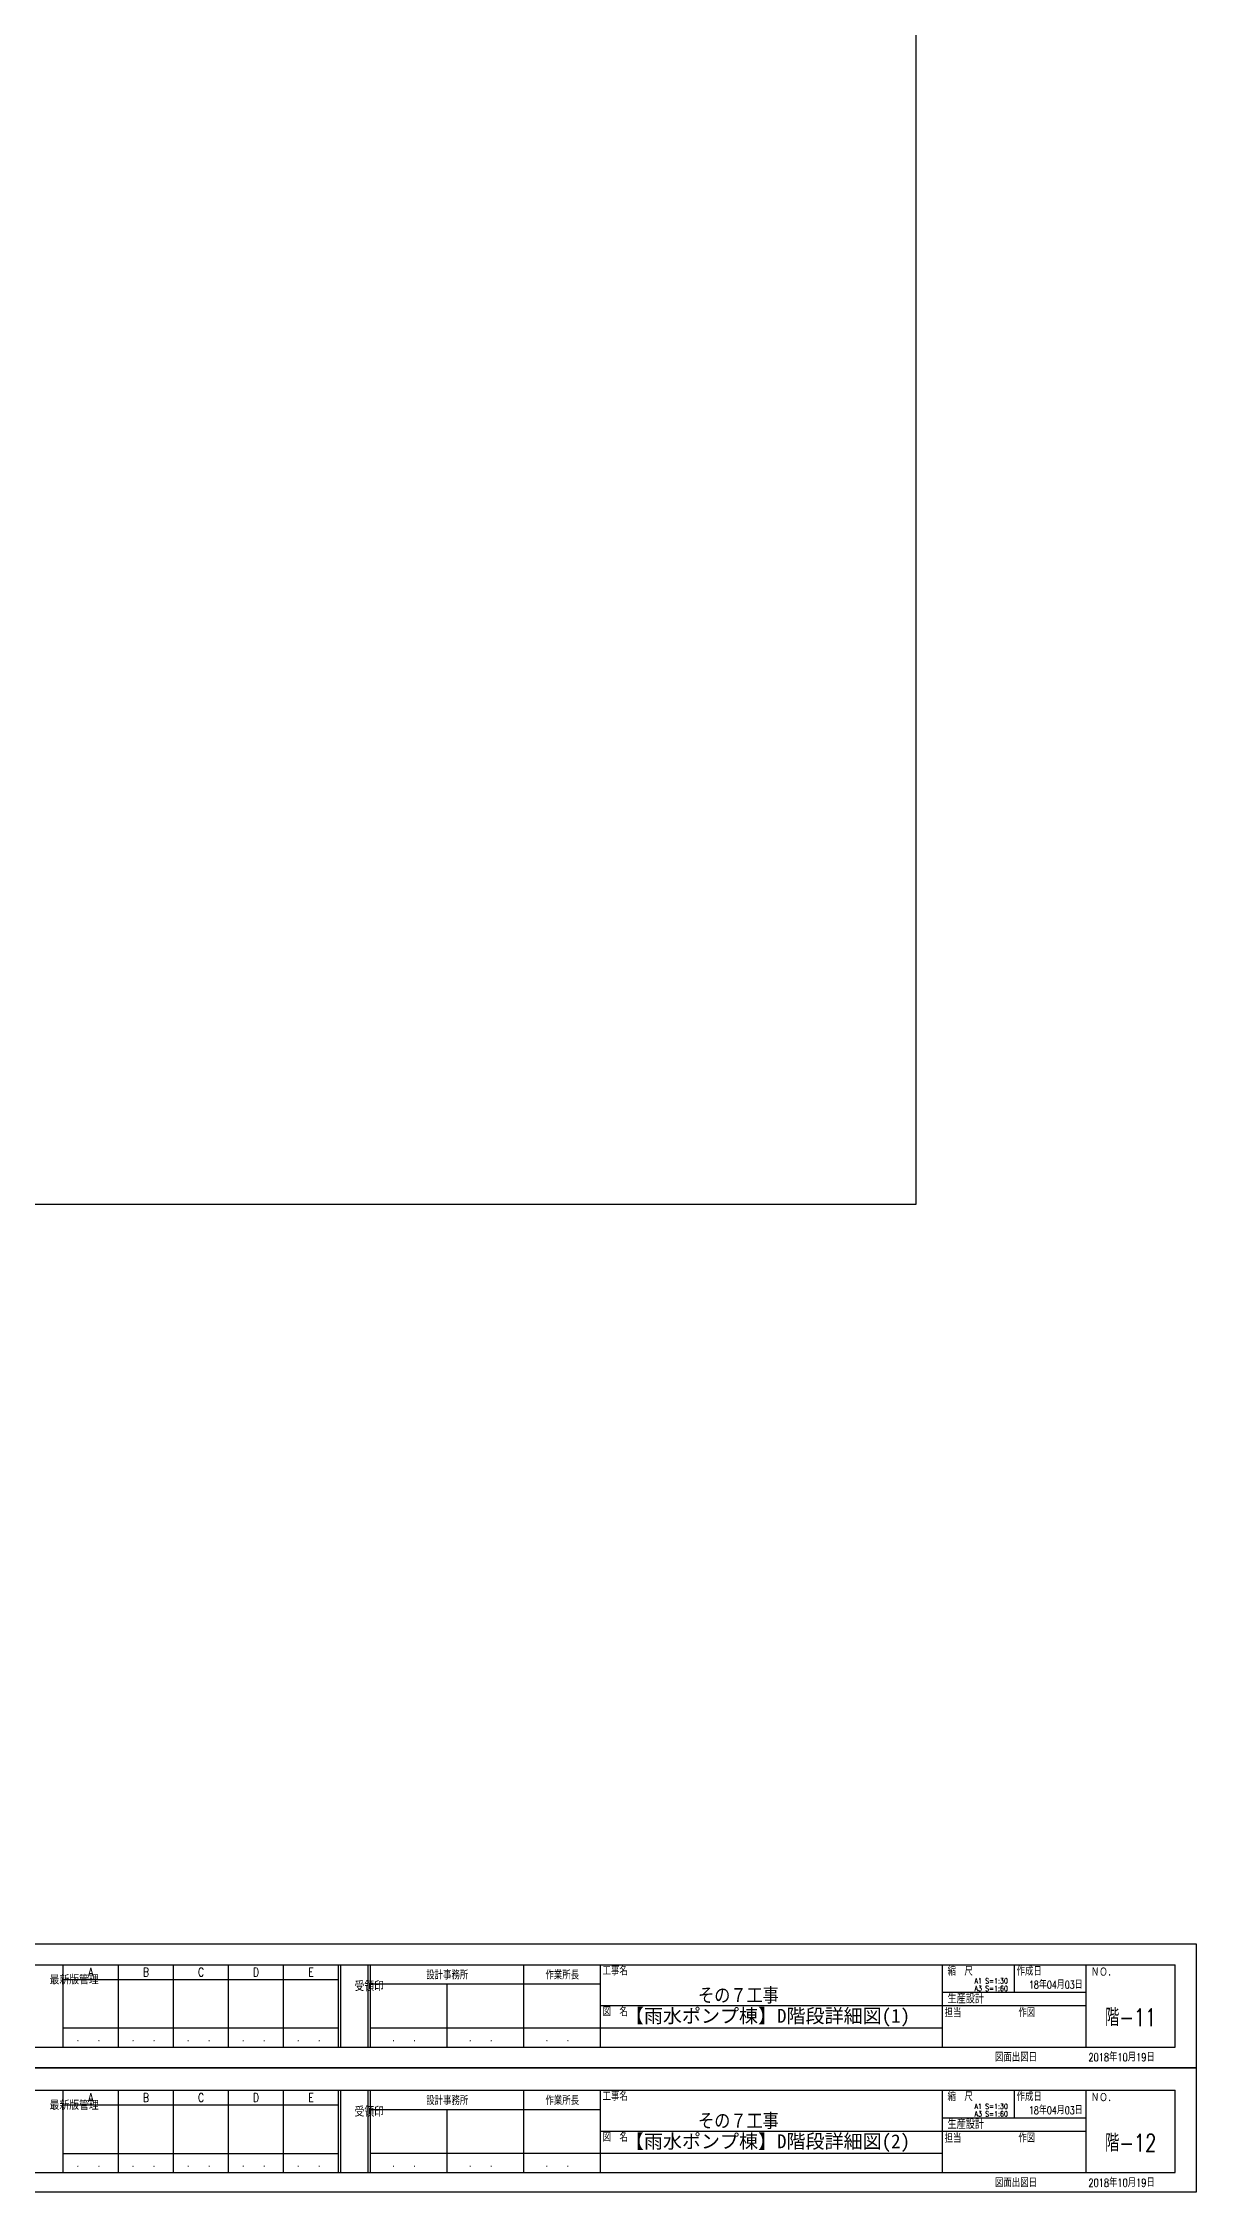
# Model space of a CAD drawing. Extents: x -229451 to 47804, y -161247 to 19812.
# Drawn here: x -173616 to -163691, y -161247 to -142751 of the extents above; entities that cross this region are included whole.
import ezdxf
from ezdxf.enums import TextEntityAlignment as Align

# ---------------------------------------------------------------- set-up
doc = ezdxf.new("R2010")
doc.units = 0
doc.header["$LTSCALE"] = 450
doc.layers.add('E0_図面枠A', color=4, linetype='CONTINUOUS')
doc.layers.add('ZZ_記載例', color=30, linetype='CONTINUOUS')
doc.layers.add('E0_図面枠B_OFF', color=255, linetype='CONTINUOUS', plot=False)
doc.styles.add('toda-B (0.75)', font='romans.shx', dxfattribs={"width": 0.75, "bigfont": 'extfont.shx'})
doc.styles.add('toda-G', font='')
doc.styles.add('＠縦書きＡ', font='txt.shx', dxfattribs={"bigfont": 'extfont.shx'})
doc.styles.get('toda-G').set_extended_font_data('MS Gothic')

msp = doc.modelspace()

# ---------------------------------------------------------------- linework, layer by layer
at = {"layer": 'E0_図面枠A'}
for p, q in [((-187670.2712, -159291.1741), (-163871.3106, -159291.1741)), ((-173440.9847, -159999.1747), (-173440.9847, -159291.1741)), ((-173440.9847, -159417.2698), (-171070.9847, -159417.2698)), ((-172966.9847, -159999.1747), (-172966.9847, -159291.1741)), ((-172492.9847, -159999.1747), (-172492.9847, -159291.1741)), ((-172018.9847, -159999.1747), (-172018.9847, -159291.1741)), ((-171544.9847, -159999.1747), (-171544.9847, -159291.1741)), ((-171070.9847, -159999.1747), (-171070.9847, -159291.1741)), ((-171051.2857, -159999.1747), (-171051.2857, -159291.1741)), ((-170815.8168, -159999.1747), (-170815.8168, -159291.1741)), ((-170796.1176, -159999.1741), (-170796.1176, -159291.1741)), ((-169476.1176, -159999.1741), (-169476.1176, -159291.1741)), ((-168816.1176, -159999.1741), (-168816.1176, -159291.1741)), ((-165872.782, -159999.1741), (-165872.782, -159291.1741)), ((-165254.6811, -159528.2395), (-165254.6811, -159291.1741)), ((-164636.5729, -159999.1741), (-164636.5729, -159291.1741)), ((-163871.3106, -159999.1741), (-163871.3106, -159291.1741)), ((-170796.1176, -159456.1741), (-168816.1176, -159456.1741)), ((-170136.1176, -159999.1741), (-170136.1176, -159456.1741)), ((-165872.782, -159528.2395), (-164636.5729, -159528.2395)), ((-168816.1176, -159642.4251), (-164636.5729, -159642.4251)), ((-173440.9847, -159835.1237), (-171070.9847, -159835.1237)), ((-170796.1176, -159834.1741), (-165872.782, -159834.1741)), ((-187670.2712, -159999.1741), (-163871.3106, -159999.1741)), ((-187670.2712, -160371.1741), (-163871.3106, -160371.1741)), ((-173440.9847, -161079.1747), (-173440.9847, -160371.1741)), ((-173440.9847, -160497.2698), (-171070.9847, -160497.2698)), ((-172966.9847, -161079.1747), (-172966.9847, -160371.1741)), ((-172492.9847, -161079.1747), (-172492.9847, -160371.1741)), ((-172018.9847, -161079.1747), (-172018.9847, -160371.1741)), ((-171544.9847, -161079.1747), (-171544.9847, -160371.1741)), ((-171070.9847, -161079.1747), (-171070.9847, -160371.1741)), ((-171051.2857, -161079.1747), (-171051.2857, -160371.1741)), ((-170815.8168, -161079.1747), (-170815.8168, -160371.1741)), ((-170796.1176, -161079.1741), (-170796.1176, -160371.1741)), ((-170796.1176, -160536.1741), (-168816.1176, -160536.1741)), ((-170136.1176, -161079.1741), (-170136.1176, -160536.1741)), ((-169476.1176, -161079.1741), (-169476.1176, -160371.1741)), ((-168816.1176, -161079.1741), (-168816.1176, -160371.1741)), ((-165872.782, -161079.1741), (-165872.782, -160371.1741)), ((-165254.6811, -160608.2395), (-165254.6811, -160371.1741)), ((-164636.5729, -161079.1741), (-164636.5729, -160371.1741)), ((-163871.3106, -161079.1741), (-163871.3106, -160371.1741)), ((-168816.1176, -160722.4251), (-164636.5729, -160722.4251)), ((-165872.782, -160608.2395), (-164636.5729, -160608.2395)), ((-173440.9847, -160915.1237), (-171070.9847, -160915.1237)), ((-170796.1176, -160914.1741), (-165872.782, -160914.1741)), ((-187670.2712, -161079.1741), (-163871.3106, -161079.1741))]:
    msp.add_line(p, q, dxfattribs=at)
at = {"layer": 'E0_図面枠B_OFF'}
for points in [[(-187841.3106, -159111.1741), (-163691.3106, -159111.1741), (-163691.3106, -160179.1741), (-187841.3106, -160179.1741)], [(-187841.3106, -160179.1741), (-163691.3106, -160179.1741), (-163691.3106, -161247.1741), (-187841.3106, -161247.1741)]]:
    msp.add_lwpolyline(points, close=True, dxfattribs=at)
at = {"layer": 'ZZ_記載例'}
msp.add_lwpolyline([(-183155.011, -124255.0322), (-166101.914, -124255.0322), (-166101.914, -152748.5322), (-183155.011, -152748.5322)], close=True, dxfattribs=at)

# ---------------------------------------------------------------- texts
at = {"layer": 'E0_図面枠A', "style": '＠縦書きＡ'}
for p in [(-173559.3152, -159459.1338), (-173559.3152, -160539.1338)]:
    msp.add_text('最新版管理', height=70.6401, dxfattribs=at).set_placement(p)
at = {"layer": 'E0_図面枠A', "style": 'toda-B (0.75)', "width": 0.75}
for s, height, p in [('A', 75, (-173203.9847, -159354.2219)), ('B', 75, (-172729.9847, -159354.2219)), ('C', 75, (-172255.9847, -159354.2219)), ('D', 75, (-171781.9847, -159354.2219)), ('E', 75, (-171307.9847, -159354.2219)), ('設計事務所', 69, (-170136.1176, -159373.6741)), ('作業所長', 69, (-169146.1176, -159373.6741)), ('A', 75, (-173203.9847, -160434.2219)), ('B', 75, (-172729.9847, -160434.2219)), ('C', 75, (-172255.9847, -160434.2219)), ('D', 75, (-171781.9847, -160434.2219)), ('E', 75, (-171307.9847, -160434.2219)), ('設計事務所', 69, (-170136.1176, -160453.6741)), ('作業所長', 69, (-169146.1176, -160453.6741))]:
    msp.add_text(s, height=height, dxfattribs=at).set_placement(p, align=Align.MIDDLE)
at = {"layer": 'E0_図面枠A'}
for s, height, style, width, p in [('受領印', 75, '＠縦書きＡ', 0.8, (-170933.5513, -159517.6741)), ('工事名', 68.8741, 'toda-B (0.75)', 0.75, (-168799.2173, -159380.3522)), ('縮\u3000尺', 68.8741, 'toda-B (0.75)', 0.75, (-165829.881, -159383.6769)), ('A1 S=1:30', 45, 'toda-B (0.75)', 0.75, (-165598.0545, -159452.5453)), ('作成日', 68.8741, 'toda-B (0.75)', 0.75, (-165235.8051, -159383.6769)), ('生産設計', 75, 'toda-B (0.75)', 0.75, (-165830.5144, -159623.6142)), ('A3 S=1:60', 45, 'toda-B (0.75)', 0.75, (-165598.0545, -159517.2201)), ('図\u3000名', 68.8741, 'toda-B (0.75)', 0.75, (-168799.2173, -159732.4251)), ('担当', 68.8741, 'toda-B (0.75)', 0.75, (-165855.6628, -159741.9058)), ('作図', 68.8741, 'toda-B (0.75)', 0.75, (-165220.3287, -159739.5541)), ('\u3000\u3000．\u3000\u3000．', 57.39508, 'toda-B (0.75)', 0.75, (-173449.8271, -159957.1774)), ('\u3000\u3000．\u3000\u3000．', 57.39508, 'toda-B (0.75)', 0.75, (-172975.8271, -159957.1774)), ('\u3000\u3000．\u3000\u3000．', 57.39508, 'toda-B (0.75)', 0.75, (-172501.8271, -159957.1774)), ('\u3000\u3000．\u3000\u3000．', 57.39508, 'toda-B (0.75)', 0.75, (-172027.8271, -159957.1774)), ('\u3000\u3000．\u3000\u3000．', 57.39508, 'toda-B (0.75)', 0.75, (-171553.8271, -159957.1774)), ('\u3000\u3000．\u3000\u3000．', 57.39508, 'toda-B (0.75)', 0.75, (-170733.2825, -159957.1774)), ('\u3000\u3000．\u3000\u3000．', 57.39508, 'toda-B (0.75)', 0.75, (-170073.2825, -159957.1774)), ('\u3000\u3000．\u3000\u3000．', 57.39508, 'toda-B (0.75)', 0.75, (-169413.2825, -159957.1774)), ('図面出図日', 68.8741, 'toda-B (0.75)', 0.75, (-165421.48, -160123.6379)), ('\u30002018年10月19日', 68.874097, 'toda-B (0.75)', 0.75, (-164689.4297, -160121.9731)), ('受領印', 75, '＠縦書きＡ', 0.8, (-170933.5513, -160597.6741)), ('工事名', 68.8741, 'toda-B (0.75)', 0.75, (-168799.2173, -160460.3522)), ('縮\u3000尺', 68.8741, 'toda-B (0.75)', 0.75, (-165829.881, -160463.6769)), ('A1 S=1:30', 45, 'toda-B (0.75)', 0.75, (-165598.0545, -160532.5453)), ('作成日', 68.8741, 'toda-B (0.75)', 0.75, (-165235.8051, -160463.6769)), ('生産設計', 75, 'toda-B (0.75)', 0.75, (-165830.5144, -160703.6142)), ('A3 S=1:60', 45, 'toda-B (0.75)', 0.75, (-165598.0545, -160597.2201)), ('図\u3000名', 68.8741, 'toda-B (0.75)', 0.75, (-168799.2173, -160812.4251)), ('担当', 68.8741, 'toda-B (0.75)', 0.75, (-165855.6628, -160821.9058)), ('作図', 68.8741, 'toda-B (0.75)', 0.75, (-165220.3287, -160819.5541)), ('\u3000\u3000．\u3000\u3000．', 57.39508, 'toda-B (0.75)', 0.75, (-173449.8271, -161037.1774)), ('\u3000\u3000．\u3000\u3000．', 57.39508, 'toda-B (0.75)', 0.75, (-172975.8271, -161037.1774)), ('\u3000\u3000．\u3000\u3000．', 57.39508, 'toda-B (0.75)', 0.75, (-172501.8271, -161037.1774)), ('\u3000\u3000．\u3000\u3000．', 57.39508, 'toda-B (0.75)', 0.75, (-172027.8271, -161037.1774)), ('\u3000\u3000．\u3000\u3000．', 57.39508, 'toda-B (0.75)', 0.75, (-171553.8271, -161037.1774)), ('\u3000\u3000．\u3000\u3000．', 57.39508, 'toda-B (0.75)', 0.75, (-170733.2825, -161037.1774)), ('\u3000\u3000．\u3000\u3000．', 57.39508, 'toda-B (0.75)', 0.75, (-170073.2825, -161037.1774)), ('\u3000\u3000．\u3000\u3000．', 57.39508, 'toda-B (0.75)', 0.75, (-169413.2825, -161037.1774)), ('図面出図日', 68.8741, 'toda-B (0.75)', 0.75, (-165421.48, -161203.6379)), ('\u30002018年10月19日', 68.874097, 'toda-B (0.75)', 0.75, (-164689.4297, -161201.9731))]:
    msp.add_text(s, height=height, dxfattribs=dict(at, style=style, width=width)).set_placement(p)
at = {"layer": 'E0_図面枠A', "style": 'toda-B (0.75)', "width": 0.75}
for p in [(-164666.5729, -159516.3602), (-164666.5729, -160596.3602)]:
    msp.add_text('18年04月03日', height=66, dxfattribs=at).set_placement(p, align=Align.BOTTOM_RIGHT)
for p in [(-164597.2959, -159390.2576), (-164597.2959, -160470.2576)]:
    msp.add_text('ＮＯ．', height=68.8741, rotation=359.02606556, dxfattribs=at).set_placement(p)
at = {"layer": 'E0_図面枠A', "style": 'toda-G', "width": 0.85}
for p in [(-167977.5699, -159552.4251), (-167977.5699, -160632.4251)]:
    msp.add_text('その７工事', height=120, dxfattribs=at).set_placement(p, align=Align.MIDDLE_LEFT)
at = {"layer": 'E0_図面枠A', "style": 'toda-G'}
for s, p in [('【雨水ポンプ棟】D階段詳細図(1)', (-168607.1873, -159730.7996)), ('【雨水ポンプ棟】D階段詳細図(2)', (-168607.1873, -160810.7996))]:
    msp.add_text(s, height=120, dxfattribs=at).set_placement(p, align=Align.MIDDLE_LEFT)
at = {"layer": 'E0_図面枠A', "style": 'toda-B (0.75)', "width": 0.75}
for s, p in [('階-11', (-164253.9417, -159819.1741)), ('階-12', (-164253.9417, -160899.1741))]:
    msp.add_text(s, height=150, dxfattribs=at).set_placement(p, align=Align.CENTER)

doc.saveas('drawing.dxf')
